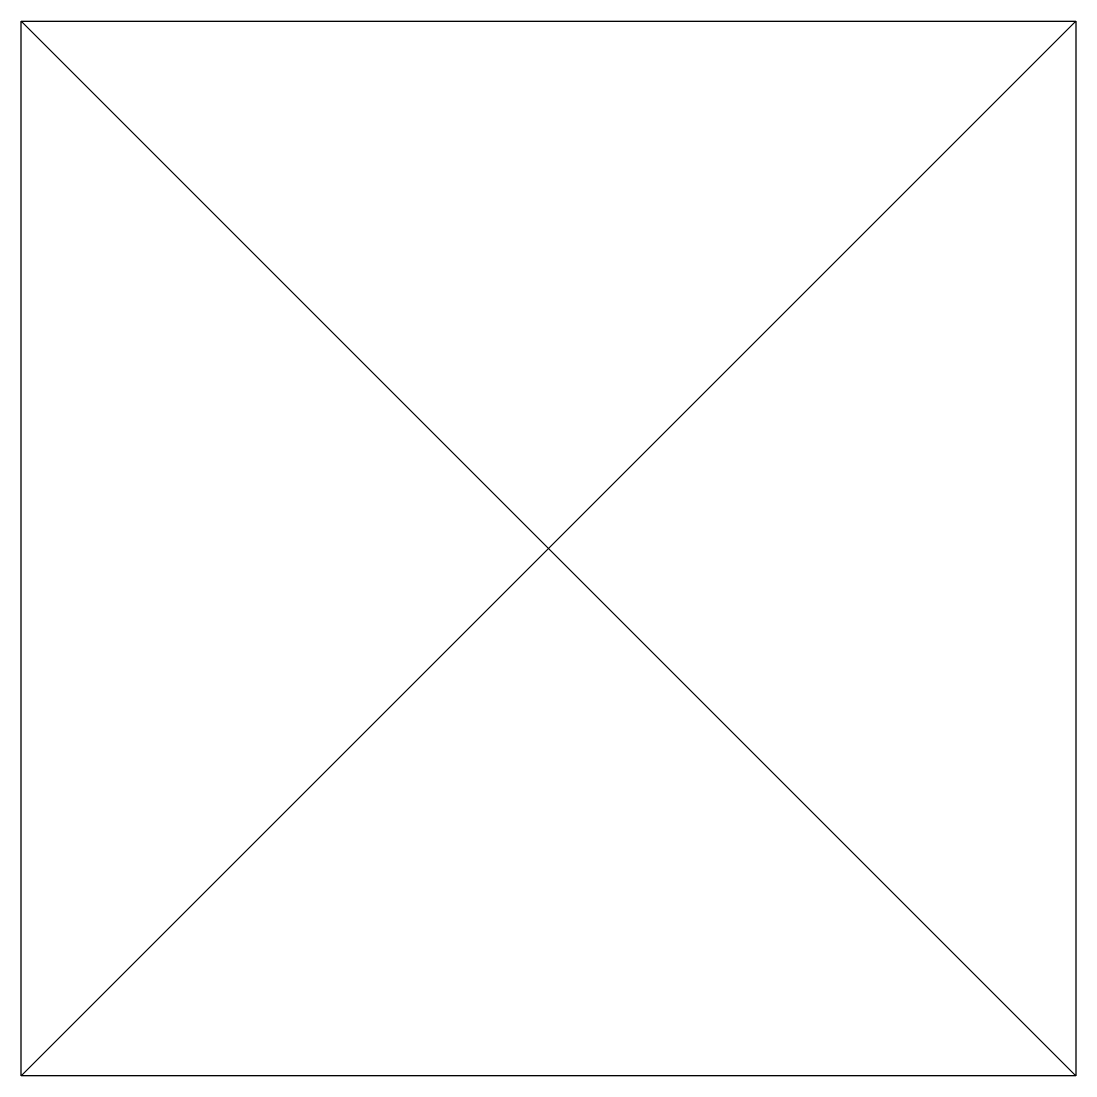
# Model space of a CAD drawing. Header units: millimetres. Extents: x -4.4 to -0.6, y -11.9 to -8.1.
import ezdxf

# ---------------------------------------------------------------- set-up
doc = ezdxf.new("R2010")
doc.units = ezdxf.units.MM
doc.layers.get('0').update_dxf_attribs({"linetype": 'CONTINUOUS'})

msp = doc.modelspace()

# ---------------------------------------------------------------- linework, layer by layer
for p, q in [((-0.6, -11.9), (-4.4, -8.1)), ((-4.4, -11.9), (-0.6, -8.1))]:
    msp.add_line(p, q)
msp.add_lwpolyline([(-4.4, -8.1), (-0.6, -8.1), (-0.6, -11.9), (-4.4, -11.9)], close=True)

doc.saveas('drawing.dxf')
